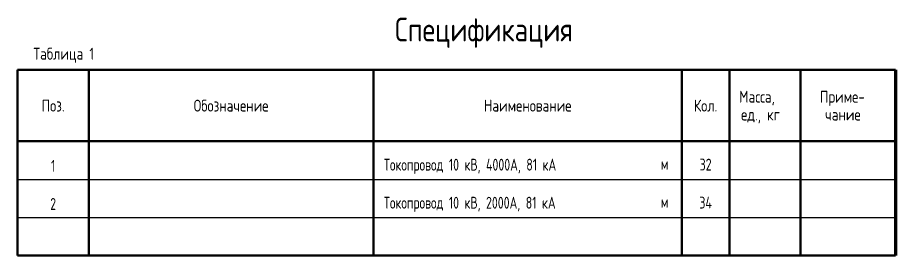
# Model space of a CAD drawing. Extents: x 16310088 to 16425637, y -218501 to -177893.
# Drawn here: x 16407137 to 16425637, y -183462 to -178460 of the extents above; entities that cross this region are included whole.
import ezdxf
from ezdxf.enums import TextEntityAlignment as Align

# ---------------------------------------------------------------- set-up
doc = ezdxf.new("R2010")
doc.units = 0
doc.layers.get('0').update_dxf_attribs({"color": 250})
doc.styles.add('GOST 2.304', font='CS_Gost2304.shx')

msp = doc.modelspace()

# ---------------------------------------------------------------- linework, layer by layer
at = {"color": 0, "lineweight": 50, "ltscale": 100}
for p, q in [((16407137.1, -179561.7), (16407137.1, -183461.7)), ((16407137.1, -179561.7), (16425637.1, -179561.7)), ((16408637.1, -179561.7), (16408637.1, -183461.7)), ((16414637.1, -179561.7), (16414637.1, -183461.7)), ((16421137.1, -179561.7), (16421137.1, -183461.7)), ((16422137.1, -179561.7), (16422137.1, -183461.7)), ((16423637.1, -179561.7), (16423637.1, -183461.7)), ((16407137.1, -181061.7), (16425637.1, -181061.7)), ((16407137.1, -183461.7), (16425637.1, -183461.7))]:
    msp.add_line(p, q, dxfattribs=at)
at = {"linetype": 'Continuous', "lineweight": 70}
msp.add_line((16425637.1, -179561.7), (16425637.1, -183461.7), dxfattribs=at)
at = {"linetype": 'Continuous', "lineweight": 25}
for p, q in [((16407137.1, -181861.7), (16425637.1, -181861.7)), ((16407137.1, -182661.7), (16425637.1, -182661.7))]:
    msp.add_line(p, q, dxfattribs=at)

# ---------------------------------------------------------------- texts
at = {"lineweight": 25, "style": 'GOST 2.304'}
msp.add_text('Таблица 1', height=250, dxfattribs=at).set_placement((16408110.6, -179344.7), align=Align.CENTER)
at = {"color": 7, "linetype": 'Continuous', "style": 'GOST 2.304'}
for s, p in [('Масса,', (16422343.3, -180249.2)), ('Приме-', (16424046.4, -180249.2)), ('ед., кг', (16422383.9, -180624.2)), ('чание', (16424155.8, -180624.2))]:
    msp.add_text(s, height=250, dxfattribs=at).set_placement(p)
for s, p in [('Поз.', (16407887.1, -180311.7)), ('Обозначение', (16411637.1, -180311.7)), ('Наименование', (16417887.1, -180311.7)), ('Кол.', (16421637.1, -180311.7))]:
    msp.add_text(s, height=250, dxfattribs=at).set_placement(p, align=Align.MIDDLE_CENTER)
at = {"color": 7, "linetype": 'Continuous', "style": 'GOST 2.304', "width": 0.9}
for s, p in [('1', (16407887.1, -181579.8)), ('м', (16420772.5, -181534.7)), ('32', (16421637.1, -181551.5)), ('2', (16407887.1, -182379.8)), ('м', (16420772.5, -182334.7)), ('34', (16421637.1, -182351.5))]:
    msp.add_text(s, height=250, dxfattribs=at).set_placement(p, align=Align.MIDDLE_CENTER)
for s, p in [('Токопровод 10 кВ, 4000А, 81 кА', (16414856.7, -181553.5)), ('Токопровод 10 кВ, 2000А, 81 кА', (16414856.7, -182353.5))]:
    msp.add_text(s, height=250, dxfattribs=at).set_placement(p, align=Align.MIDDLE_LEFT)
at = {"color": 0, "lineweight": 25, "ltscale": 100, "insert": (16416966.5, -178779.2), "char_height": 500, "attachment_point": 5, "style": 'GOST 2.304'}
msp.add_mtext('\\A1;Спецификация', dxfattribs=at)

doc.saveas('drawing.dxf')
